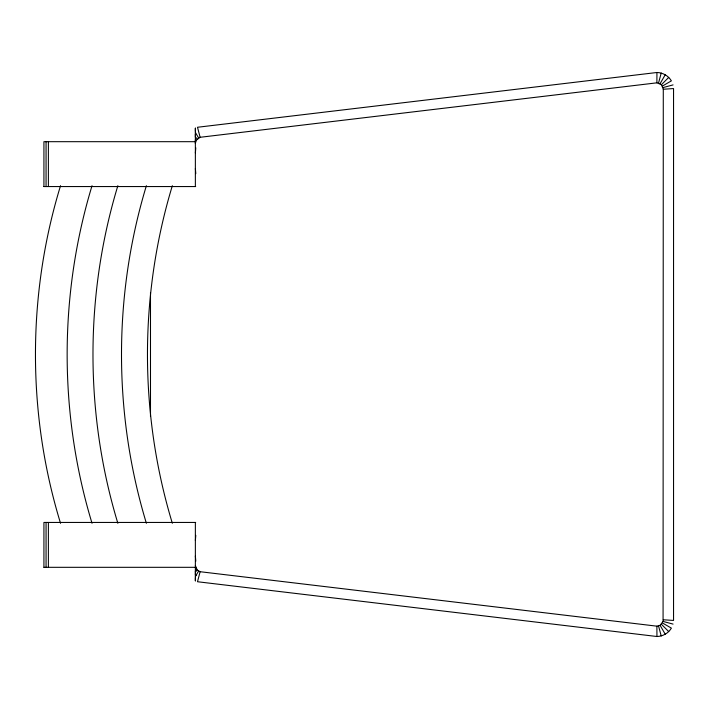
<?xml version="1.0" encoding="UTF-8"?>
<svg xmlns="http://www.w3.org/2000/svg" width="709" height="709" viewBox="0 0 709 709"><rect width="100%" height="100%" fill="white"/><g stroke="black" fill="none" stroke-linecap="round" stroke-linejoin="round"><path stroke-width="1.06" d="M195.365 131.404L195.365 128.152L195.365 186.556M195.365 522.444L195.365 565.525L197.244 570.054L200.115 571.711L656.88 626.171L660.088 625.311L663.075 621.421L663.287 89.237L661.417 84.708L656.88 82.829L200.115 137.289L196.225 140.276L195.365 143.475L195.365 139.779L196.225 140.276M195.365 565.525L195.365 580.848L195.365 577.596M195.365 133.921L195.356 137.05L197.244 138.946M656.88 82.829L656.942 72.495C662.826 72.593 668.365 75.828 671.388 80.861L662.436 86.037M195.365 153.029L195.799 147.809M195.365 540.48L195.799 535.366M195.587 567.182L195.365 575.079L195.985 575.557M200.115 571.711L197.501 581.734L656.942 636.505C662.826 636.407 668.365 633.172 671.396 628.139L662.436 622.963M92.037 185.687C58.856 295.148 58.856 413.852 92.037 523.304M117.862 185.687C84.681 295.148 84.681 413.852 117.862 523.304M146.391 185.687C113.21 295.148 113.21 413.852 146.391 523.304M172.349 185.687C139.168 295.148 139.168 413.852 172.349 523.304M658.537 83.05L661.213 73.054M196.225 568.724L195.347 571.95L197.244 570.054M60.557 185.661C27.093 294.776 27.093 414.216 60.557 523.339M195.365 576.621L198.573 571.073M660.088 83.689L665.255 74.729M661.417 84.708L668.729 77.387M663.075 87.579L673.063 84.903M656.942 72.495L197.501 127.265L200.115 137.289M663.287 89.237L673.55 88.563L673.55 620.437L663.287 619.763M195.684 141.685L43.923 141.685L43.923 186.556M43.914 186.556L195.684 186.556M195.684 522.444L43.923 522.444L43.923 567.315M43.914 567.315L195.684 567.315M663.075 621.421L673.063 624.097M661.417 624.292L668.729 631.613M195.799 173.634L195.365 168.52M195.799 561.191L195.365 555.971M660.088 625.311L665.255 634.271M195.365 132.37L198.573 137.927M658.537 625.95L661.213 635.946M656.88 626.171L656.942 636.505M150.494 292.622L150.494 416.369M48.389 141.685L48.389 186.556M48.389 522.444L48.389 567.315M46.067 141.685L46.067 186.556M46.067 522.444L46.067 567.315"/></g></svg>
